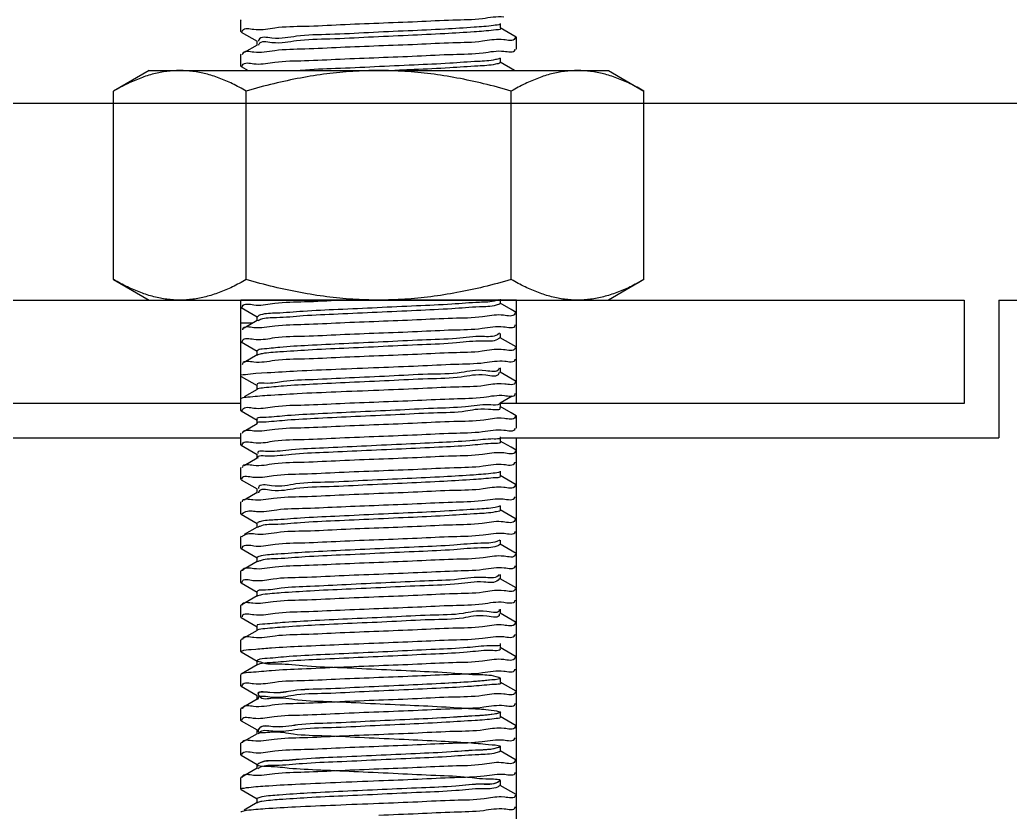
# Model space of a CAD drawing. Extents: x 14033796 to 29392202, y -1365078 to -465345.
# Drawn here: x 14625455.2 to 14625706.1, y -594508.9 to -594308.1 of the extents above; entities that cross this region are included whole.
import ezdxf

# ---------------------------------------------------------------- set-up
doc = ezdxf.new("R2010")
doc.units = 0
doc.header["$LTSCALE"] = 1000
doc.header["$MEASUREMENT"] = 0
doc.layers.add('02___PRT_ALL_AXES', color=7, linetype='Continuous')
doc.layers.add('JZ_0', color=7, linetype='Continuous')

# ---------------------------------------------------------------- blocks, each defined once
blk = doc.blocks.new('抗震大样2')
at = {"color": 133, "linetype": 'Continuous'}
for p, q in [((3967.06, -2981.93), (3966.94, -2982.07)), ((4066.52, -2988.16), (4060.75, -2984.82)), ((4060.88, -2984.97), (4060.88, -2983.31)), ((3967.06, -2986.36), (3966.94, -2986.22)), ((3967.06, -2986.36), (3972.83, -2989.7)), ((3967.39, -2986.29), (3967.52, -2985.86)), ((3971.56, -2985.36), (3972.49, -2985.45)), ((4066.14, -2988.25), (4066.05, -2988.64)), ((4066.52, -2988.16), (4066.64, -2988.3)), ((3972.83, -2991.05), (3968.1, -2993.78)), ((3972.7, -2989.54), (3972.7, -2991.2)), ((3973.32, -2990.97), (3973.26, -2991.16)), ((3973.34, -2990.93), (3973.32, -2990.97)), ((4062.01, -2989.16), (4061.08, -2989.07)), ((3967.06, -2994.39), (3966.94, -2994.53)), ((4060.88, -2997.43), (4060.88, -2995.77)), ((4066.52, -2992.59), (4066.64, -2992.45)), ((3967.06, -2998.82), (3966.94, -2998.68)), ((3967.06, -2998.82), (3969.59, -3000.29)), ((3967.43, -2998.73), (3967.52, -2998.33)), ((3971.55, -2997.82), (3972.49, -2997.91)), ((4065.94, -3000.29), (4060.75, -2997.28)), ((3966.94, -3120.76), (3966.94, -3083.37)), ((3971.57, -3085.06), (3972.49, -3085.15)), ((4059.95, -3083.33), (4059.27, -3083.55)), ((4064.66, -3086.78), (4060.75, -3084.52)), ((4060.88, -3084.67), (4060.88, -3083.01)), ((3967.06, -3086.05), (3972.83, -3089.4)), ((3967.44, -3085.97), (3967.51, -3085.62)), ((4061.98, -3088.86), (4061.08, -3088.77)), ((4066.52, -3087.86), (4064.66, -3086.78)), ((4066.19, -3087.92), (4066.05, -3088.35)), ((3972.83, -3090.75), (3968.1, -3093.48)), ((3972.7, -3089.24), (3972.7, -3090.9)), ((3973.18, -3090.81), (3972.98, -3090.95)), ((3973.25, -3090.77), (3973.18, -3090.81)), ((3967.51, -3093.93), (3967.45, -3094.16)), ((4060.52, -3095.39), (4059.81, -3095.91)), ((4060.88, -3097.13), (4060.88, -3095.47)), ((3967.06, -3098.52), (3972.83, -3101.86)), ((3967.4, -3098.44), (3967.49, -3098.09)), ((3971.57, -3097.52), (3972.49, -3097.61)), ((4066.52, -3100.32), (4060.75, -3096.98)), ((3972.83, -3103.21), (3968.1, -3105.95)), ((3972.7, -3101.7), (3972.7, -3103.37)), ((3973.07, -3103.21), (3972.88, -3103.3)), ((4061.93, -3101.33), (4061.08, -3101.24)), ((4066.12, -3100.5), (4066.11, -3100.78)), ((3969.39, -3110.22), (3972.32, -3109.87)), ((3972.32, -3109.87), (3976.44, -3109.6)), ((4060.31, -3108), (4060.23, -3108.28)), ((4060.33, -3109.53), (4060.23, -3109.94)), ((4066.52, -3112.78), (4060.75, -3109.44)), ((4060.88, -3109.6), (4060.88, -3107.93)), ((3967.06, -3110.98), (3972.83, -3114.32)), ((4062.37, -3113.75), (4061.09, -3113.65)), ((3972.83, -3115.67), (3968.1, -3118.41)), ((3972.7, -3114.17), (3972.7, -3115.83)), ((3972.98, -3115.54), (3972.8, -3115.62)), ((4066.16, -3117.35), (4066.17, -3117.19)), ((4060.75, -3120.55), (4065.07, -3118.05)), ((4060.88, -3122.06), (4060.88, -3120.4)), ((3967.06, -3123.44), (3966.94, -3123.3)), ((3967.06, -3123.44), (3972.83, -3126.78)), ((3967.41, -3123.37), (3967.53, -3122.96)), ((3971.57, -3122.44), (3972.49, -3122.53)), ((4064.66, -3124.17), (4060.75, -3121.9)), ((4066.52, -3125.25), (4064.66, -3124.17)), ((3972.83, -3128.14), (3968.1, -3130.87)), ((3972.7, -3126.63), (3972.7, -3128.29)), ((4062.27, -3126.22), (4061.09, -3126.12)), ((4066.17, -3125.39), (4066.14, -3125.74)), ((4066.52, -3125.25), (4066.64, -3125.38)), ((3967.06, -3131.48), (3966.94, -3131.61)), ((4066.52, -3129.67), (4066.64, -3129.54)), ((3967.41, -3135.78), (3967.47, -3135.41)), ((3971.47, -3134.92), (3972.49, -3135.01)), ((4064.66, -3136.63), (4060.75, -3134.37)), ((4060.88, -3134.52), (4060.88, -3132.86)), ((3967.06, -3135.9), (3966.94, -3135.77)), ((3967.06, -3135.9), (3972.83, -3139.24)), ((3972.7, -3139.09), (3972.7, -3140.75)), ((4062.03, -3138.7), (4061.08, -3138.62)), ((4066.52, -3137.71), (4064.66, -3136.63)), ((4066.14, -3137.89), (4066.14, -3138.17)), ((3972.83, -3140.6), (3968.1, -3143.33)), ((3967.06, -3143.94), (3966.94, -3144.08)), ((4060.88, -3146.98), (4060.88, -3145.32)), ((3967.06, -3148.37), (3966.94, -3148.23)), ((3967.06, -3148.37), (3972.83, -3151.71)), ((3967.4, -3148.17), (3967.39, -3147.91)), ((3971.28, -3147.4), (3972.37, -3147.48)), ((4066.52, -3150.17), (4060.75, -3146.83)), ((3972.83, -3153.06), (3968.1, -3155.8)), ((3972.7, -3151.55), (3972.7, -3153.21)), ((3973.29, -3152.94), (3973.27, -3153.11)), ((4062.06, -3151.16), (4061.08, -3151.07)), ((4066.19, -3150.24), (4066.06, -3150.66)), ((3967.06, -3156.4), (3966.94, -3156.54)), ((3967.18, -3160.79), (3967.7, -3160.35)), ((3972.08, -3159.78), (3972.5, -3159.84)), ((4066.52, -3162.63), (4060.75, -3159.29)), ((4060.88, -3159.45), (4060.88, -3157.78)), ((3967.06, -3160.83), (3966.94, -3160.69)), ((3967.06, -3160.83), (3972.83, -3164.17)), ((3972.7, -3164.02), (3972.7, -3165.68)), ((4061.85, -3163.65), (4061.08, -3163.57)), ((4066.12, -3162.74), (4066.05, -3163.11)), ((3972.83, -3165.52), (3968.1, -3168.26)), ((3973.18, -3165.52), (3972.96, -3165.67)), ((3973.25, -3165.48), (3973.18, -3165.52)), ((3967.06, -3168.86), (3966.94, -3169)), ((4060.61, -3170.21), (4059.51, -3170.74)), ((4060.88, -3171.91), (4060.88, -3170.25)), ((3967.06, -3173.29), (3966.94, -3173.15)), ((3967.06, -3173.29), (3972.83, -3176.63)), ((3967.44, -3173.2), (3967.53, -3172.81)), ((3971.6, -3172.29), (3972.49, -3172.38)), ((4066.52, -3175.1), (4060.75, -3171.75)), ((3972.83, -3177.99), (3967.06, -3181.33)), ((3972.7, -3176.48), (3972.7, -3178.14)), ((3973.13, -3178.03), (3972.93, -3178.14)), ((3973.2, -3177.99), (3973.13, -3178.03)), ((4062.17, -3176.08), (4061.09, -3175.99)), ((4066.16, -3175.29), (4066.17, -3175.55)), ((3967.06, -3181.33), (3966.94, -3181.46)), ((3967.06, -3185.75), (3966.94, -3185.62)), ((3967.06, -3185.75), (3972.83, -3189.09)), ((3967.4, -3185.57), (3967.4, -3185.28)), ((3971.23, -3184.79), (3972.37, -3184.88)), ((4060.42, -3182.64), (4060, -3183.11)), ((4060.5, -3184.17), (4060, -3184.77)), ((4066.52, -3187.56), (4060.75, -3184.22)), ((4060.88, -3184.37), (4060.88, -3182.71)), ((3972.7, -3188.94), (3972.7, -3190.6)), ((4062.18, -3188.54), (4061.09, -3188.44)), ((4066.16, -3187.71), (4066.14, -3188.04)), ((3972.83, -3190.45), (3967.06, -3193.79)), ((3973.03, -3190.41), (3972.85, -3190.49)), ((3967.06, -3193.79), (3966.94, -3193.93)), ((4060.37, -3195.38), (4060.38, -3195.47)), ((4060.88, -3196.83), (4060.88, -3195.17)), ((3967.06, -3198.22), (3966.94, -3198.08)), ((3967.06, -3198.22), (3972.83, -3201.56)), ((3967.46, -3198.04), (3967.47, -3197.75)), ((3971.64, -3197.21), (3972.5, -3197.29)), ((4060.36, -3196.95), (4060.38, -3197.13)), ((4066.52, -3200.02), (4060.75, -3196.68)), ((3972.83, -3202.91), (3967.06, -3206.25)), ((3972.7, -3201.4), (3972.7, -3203.06)), ((4062.02, -3201.02), (4061.08, -3200.93)), ((4066.17, -3200.11), (4066.07, -3200.51)), ((3967.06, -3206.25), (3966.94, -3206.39)), ((3966.94, -3210.54), (3967.13, -3210.37)), ((3967.06, -3210.68), (3966.94, -3210.54)), ((3967.06, -3210.68), (3972.83, -3214.02)), ((3970.59, -3209.78), (3972.36, -3209.66)), ((4066.52, -3212.48), (4060.75, -3209.14)), ((4060.88, -3209.3), (4060.88, -3207.63)), ((3972.87, -3213.69), (3972.7, -3213.87)), ((3972.7, -3213.87), (3972.7, -3215.53)), ((4062.01, -3213.48), (4061.08, -3213.39)), ((4066.14, -3212.57), (4066.05, -3212.96)), ((3972.83, -3215.37), (3967.06, -3218.71)), ((3972.87, -3215.35), (3972.83, -3215.37)), ((3967.13, -3218.68), (3967.06, -3218.71)), ((4060.88, -3221.76), (4060.88, -3220.1)), ((3967.06, -3223.14), (3966.94, -3223)), ((3967.06, -3223.14), (3972.83, -3226.48)), ((3967.41, -3223.03), (3967.48, -3222.65)), ((3971.5, -3222.15), (3972.49, -3222.24)), ((4066.52, -3224.94), (4060.75, -3221.6)), ((4066.13, -3225.12), (4066.13, -3225.41)), ((3972.83, -3227.83), (3967.06, -3231.18)), ((3972.7, -3226.33), (3972.7, -3227.99)), ((4061.99, -3225.95), (4061.08, -3225.86)), ((3967.06, -3231.18), (3966.94, -3231.31)), ((3967.06, -3235.6), (3966.94, -3235.47)), ((3967.06, -3235.6), (3972.83, -3238.94)), ((3967.41, -3235.43), (3967.42, -3235.13)), ((3971.35, -3234.63), (3972.37, -3234.72)), ((4066.52, -3237.41), (4060.75, -3234.07)), ((4060.88, -3234.22), (4060.88, -3232.56)), ((3972.7, -3238.79), (3972.7, -3240.45)), ((4062.19, -3238.39), (4061.09, -3238.29)), ((4066.18, -3237.52), (4066.11, -3237.9)), ((3972.83, -3240.3), (3967.06, -3243.64)), ((3973.33, -3240.28), (3973.22, -3240.49)), ((3973.36, -3240.24), (3973.33, -3240.28)), ((3967.06, -3243.64), (3966.94, -3243.77)), ((4060.68, -3245.05), (4059.17, -3245.57)), ((4066.52, -3249.87), (4060.75, -3246.53)), ((4060.88, -3246.68), (4060.88, -3245.02)), ((3967.06, -3248.07), (3966.94, -3247.93)), ((3967.06, -3248.07), (3972.83, -3251.41)), ((3967.43, -3247.88), (3967.43, -3247.6)), ((3971.49, -3247.08), (3972.49, -3247.17)), ((4066.12, -3249.97), (4066.05, -3250.34)), ((3972.83, -3252.76), (3967.06, -3256.1)), ((3972.7, -3251.25), (3972.7, -3252.91)), ((3973.2, -3252.83), (3973, -3252.97)), ((3973.27, -3252.79), (3973.2, -3252.83)), ((4061.92, -3250.88), (4061.08, -3250.79)), ((3967.06, -3256.1), (3966.94, -3256.24)), ((4060.55, -3257.41), (4059.73, -3257.94)), ((3967.06, -3260.53), (3966.94, -3260.39)), ((3967.06, -3260.53), (3972.83, -3263.87)), ((3967.99, -3259.98), (3968.14, -3259.95)), ((3968.14, -3259.95), (3968.99, -3259.82)), ((4066.52, -3262.33), (4060.75, -3258.99)), ((4060.88, -3259.15), (4060.88, -3257.48)), ((3974.51, -3263.14), (3972.7, -3263.71)), ((3972.7, -3263.71), (3972.7, -3265.38)), ((4062.39, -3263.29), (4061.09, -3263.19)), ((3968.99, -3268.13), (3967.06, -3268.56)), ((3972.83, -3265.22), (3968.1, -3267.96)), ((3973.08, -3265.23), (3972.89, -3265.33)), ((3967.06, -3268.56), (3966.94, -3268.7))]:
    blk.add_line(p, q, dxfattribs=at)
at = {"color": 5, "linetype": 'Continuous'}
for p, q in [((3784.16, -3083.37), (3933.71, -3083.37)), ((4066.64, -3120.76), (4066.64, -3083.37)), ((4099.87, -3083.37), (4228.65, -3083.37)), ((4228.65, -3083.37), (4228.65, -3120.76)), ((4241.11, -3083.37), (4241.11, -3133.22)), ((4241.11, -3083.37), (4398.97, -3083.37)), ((3966.94, -3120.76), (3800.77, -3120.76)), ((4228.65, -3120.76), (4060.88, -3120.76)), ((3825.7, -3133.22), (3966.94, -3133.22)), ((4060.75, -3133.22), (4241.11, -3133.22)), ((4066.64, -3336.77), (4066.64, -3133.22))]:
    blk.add_line(p, q, dxfattribs=at)
at = {"color": 133, "linetype": 'Continuous'}
for points, start_tangent, end_tangent in [([(4016.79, -2983.1), (4030.77, -2982.54), (4043.63, -2981.98), (4054.36, -2981.41), (4062.01, -2980.85)], (0.999209, 0.039757), (0.992163, -0.124951)), ([(3967.52, -2985.86), (3971.56, -2985.36)], (0.414606, 0.910001), (0.992181, -0.124809)), ([(3972.49, -2985.45), (3979.17, -2984.8), (3990.02, -2984.23), (4002.96, -2983.66), (4016.79, -2983.1)], (0.997776, -0.066656), (0.999209, 0.039757)), ([(4058.33, -2983.99), (4051.34, -2984.64), (4040.67, -2985.29), (4027.46, -2985.94), (4013.1, -2986.59), (3999.14, -2987.24), (3987.06, -2987.89), (3978.15, -2988.54), (3973.37, -2989.2), (3973.23, -2989.64)], (-0.990127, -0.140172), (-0.171627, -0.985162)), ([(4060.76, -2983.48), (4058.33, -2983.99)], (-0.87757, -0.479448), (-0.990127, -0.140172)), ([(4060.87, -2984.98), (4060.88, -2985), (4058.33, -2985.65)], (0.469243, -0.883069), (-0.990127, -0.140172)), ([(4058.33, -2985.65), (4051.34, -2986.3), (4040.67, -2986.95), (4027.46, -2987.6), (4013.1, -2988.25), (3999.14, -2988.9), (3987.06, -2989.56), (3978.15, -2990.21), (3973.37, -2990.86), (3973.34, -2990.93)], (-0.990127, -0.140172), (-0.363968, -0.931412)), ([(4066.05, -2988.64), (4062.01, -2989.16)], (-0.355616, -0.934632), (-0.992163, 0.124951)), ([(4016.79, -2991.41), (4002.96, -2991.97), (3990.02, -2992.54), (3979.17, -2993.11), (3971.56, -2993.67)], (-0.999209, -0.039757), (-0.992181, 0.124809)), ([(4061.08, -2989.07), (4054.36, -2989.72), (4043.63, -2990.28), (4030.77, -2990.85), (4016.79, -2991.41)], (-0.997626, 0.068865), (-0.999209, -0.039757)), ([(3971.56, -2993.67), (3967.49, -2994.23), (3967.42, -2994.47)], (-0.992181, 0.124809), (-0.221259, -0.975215)), ([(3972.49, -2997.91), (3979.2, -2997.26), (3989.94, -2996.69), (4002.8, -2996.13), (4016.79, -2995.57)], (0.997707, -0.067688), (0.999209, 0.039757)), ([(4016.79, -2995.57), (4030.66, -2995.01), (4043.69, -2994.43), (4054.53, -2993.86), (4062.1, -2993.3)], (0.999209, 0.039757), (0.992263, -0.124156)), ([(4062.1, -2993.3), (4066.11, -2992.74), (4066.16, -2992.53)], (0.992263, -0.124156), (0.166698, 0.986008)), ([(3967.52, -2998.33), (3971.55, -2997.82)], (0.368996, 0.929431), (0.992167, -0.124916)), ([(4059.01, -2996.35), (4052.66, -2997), (4042.49, -2997.65), (4029.58, -2998.31), (4015.3, -2998.96), (4001.18, -2999.61), (3988.72, -3000.26), (3988.3, -3000.3)], (-0.973739, -0.227665), (-0.99491, -0.100767)), ([(4059.01, -2998.01), (4052.66, -2998.67), (4042.49, -2999.32), (4029.58, -2999.97), (4022.56, -3000.27)], (-0.973739, -0.227665), (-0.998968, -0.045421)), ([(4060.7, -2995.83), (4059.01, -2996.35)], (-0.875278, -0.483621), (-0.973739, -0.227665)), ([(4060.83, -2997.39), (4059.01, -2998.01)], (-0.655868, -0.754875), (-0.973739, -0.227665)), ([(3967.51, -3085.62), (3971.57, -3085.06)], (0.321166, 0.947023), (0.992157, -0.124996)), ([(3972.49, -3085.15), (3979.22, -3084.5), (3989.96, -3083.93), (4002.74, -3083.37)], (0.997594, -0.069326), (0.998869, 0.047551)), ([(4059.27, -3083.55), (4053.19, -3084.2), (4043.24, -3084.85), (4030.46, -3085.5), (4016.22, -3086.15), (4002.05, -3086.8), (3989.44, -3087.45), (3979.76, -3088.1), (3974.02, -3088.75), (3972.86, -3089.39)], (-0.959728, -0.280931), (-0.666241, -0.745737)), ([(4059.27, -3085.21), (4053.19, -3085.86), (4043.24, -3086.51), (4030.46, -3087.16), (4016.22, -3087.81), (4002.05, -3088.46), (3989.44, -3089.11), (3979.76, -3089.76), (3974.02, -3090.42), (3973.25, -3090.77)], (-0.959728, -0.280931), (-0.874273, -0.485434)), ([(4060.79, -3084.58), (4059.27, -3085.21)], (-0.688995, -0.724766), (-0.959728, -0.280931)), ([(4061.08, -3088.77), (4054.35, -3089.42), (4043.51, -3089.99), (4030.6, -3090.55), (4016.79, -3091.11)], (-0.997662, 0.068345), (-0.999209, -0.039757)), ([(4066.05, -3088.35), (4061.98, -3088.86)], (-0.438023, -0.898964), (-0.992202, 0.124642)), ([(4016.79, -3091.11), (4002.81, -3091.67), (3989.96, -3092.24), (3979.22, -3092.8), (3971.57, -3093.36)], (-0.999209, -0.039757), (-0.992157, 0.124996)), ([(4061.93, -3093.02), (4066.12, -3092.44), (4066.12, -3092.29)], (0.993096, -0.117308), (-0.012049, 0.999927)), ([(3971.57, -3093.36), (3967.51, -3093.93)], (-0.992157, 0.124996), (-0.321166, -0.947023)), ([(3972.49, -3097.61), (3979.22, -3096.96), (3989.96, -3096.39), (4002.81, -3095.83), (4016.79, -3095.26)], (0.997628, -0.068842), (0.999209, 0.039757)), ([(4059.81, -3095.91), (4054.39, -3096.56), (4044.96, -3097.21), (4032.53, -3097.86), (4018.42, -3098.51), (4004.14, -3099.17), (3991.2, -3099.82), (3980.99, -3100.47), (3974.61, -3101.12), (3972.74, -3101.74)], (-0.863415, -0.504494), (-0.643434, -0.765502)), ([(4016.79, -3095.26), (4030.8, -3094.7), (4043.66, -3094.14), (4054.24, -3093.58), (4061.93, -3093.02)], (0.999209, 0.039757), (0.993096, -0.117308)), ([(3967.49, -3098.09), (3971.57, -3097.52)], (0.340373, 0.94029), (0.992163, -0.124953)), ([(4059.81, -3097.57), (4054.39, -3098.22), (4044.96, -3098.87), (4032.53, -3099.53), (4018.42, -3100.18), (4004.14, -3100.83), (3991.2, -3101.48), (3980.99, -3102.13), (3974.61, -3102.78), (3973.07, -3103.21)], (-0.863415, -0.504494), (-0.927689, -0.373353)), ([(4060.62, -3096.94), (4059.81, -3097.57)], (-0.593928, -0.804518), (-0.863415, -0.504494)), ([(4061.08, -3101.24), (4054.24, -3101.89), (4043.66, -3102.44), (4030.8, -3103.01), (4016.79, -3103.57)], (-0.997341, 0.072871), (-0.999209, -0.039757)), ([(4066.11, -3100.78), (4061.93, -3101.33)], (-0.133073, -0.991106), (-0.993096, 0.117308)), ([(3971.57, -3105.83), (3967.49, -3106.39), (3967.42, -3106.62)], (-0.992163, 0.124953), (-0.193891, -0.981023)), ([(4016.79, -3103.57), (4002.81, -3104.14), (3989.96, -3104.7), (3979.22, -3105.27), (3971.57, -3105.83)], (-0.999209, -0.039757), (-0.992163, 0.124953)), ([(4016.79, -3107.73), (4031.11, -3107.15), (4044.39, -3106.56), (4055.05, -3105.99), (4062.37, -3105.44)], (0.999209, 0.039757), (0.994104, -0.108429)), ([(4062.37, -3105.44), (4066.19, -3104.88), (4066.19, -3104.77)], (0.994104, -0.108429), (-0.054409, 0.998519)), ([(3966.94, -3110.84), (3969.39, -3110.22)], (-0.384466, 0.923139), (0.990547, 0.137174)), ([(4060.23, -3108.28), (4055.49, -3108.93), (4046.62, -3109.58), (4034.57, -3110.23), (4020.62, -3110.88), (4006.26, -3111.53), (3993.02, -3112.18), (3982.32, -3112.83), (3975.3, -3113.48), (3972.7, -3114.13), (3972.71, -3114.15)], (-0.344159, -0.938911), (0.610816, -0.791773)), ([(4060.23, -3109.94), (4055.49, -3110.59), (4046.62, -3111.24), (4034.57, -3111.89), (4020.62, -3112.54), (4006.26, -3113.19), (3993.02, -3113.84), (3982.32, -3114.49), (3975.3, -3115.14), (3972.98, -3115.54)], (-0.344159, -0.938911), (-0.944401, -0.328795)), ([(3976.44, -3109.6), (3987.32, -3108.98), (4001.26, -3108.36), (4016.79, -3107.73)], (0.998742, 0.050153), (0.999209, 0.039757)), ([(4061.09, -3113.65), (4055.05, -3114.3), (4044.39, -3114.87), (4031.11, -3115.46), (4016.79, -3116.04)], (-0.999178, 0.040527), (-0.999209, -0.039757)), ([(4066.18, -3112.98), (4066.19, -3113.18), (4062.37, -3113.75)], (0.123109, -0.992393), (-0.994104, 0.108429)), ([(4016.79, -3116.04), (4001.26, -3116.66), (3987.32, -3117.29), (3976.44, -3117.91)], (-0.999209, -0.039757), (-0.998742, -0.050153)), ([(4016.79, -3120.19), (4030.78, -3119.63), (4043.96, -3119.05), (4054.8, -3118.47), (4062.27, -3117.91)], (0.999209, 0.039757), (0.992989, -0.118209)), ([(4062.27, -3117.91), (4066.16, -3117.35)], (0.992989, -0.118209), (0.164472, 0.986382)), ([(3976.44, -3117.91), (3969.39, -3118.53), (3967.05, -3119)], (-0.998742, -0.050153), (-0.881865, -0.471502)), ([(3972.49, -3122.53), (3979.23, -3121.88), (3989.95, -3121.32), (4002.83, -3120.75), (4016.79, -3120.19)], (0.997697, -0.067828), (0.999209, 0.039757)), ([(4059.91, -3121.28), (4056.5, -3121.29), (4048.2, -3121.94), (4036.55, -3122.59), (4022.8, -3123.24), (4008.4, -3123.89), (3994.9, -3124.54), (3983.74, -3125.19), (3976.1, -3125.84)], (-0.987427, -0.158073), (-0.997728, -0.067375)), ([(4060.55, -3120.64), (4059.91, -3121.28)], (0.47236, -0.881406), (-0.987427, -0.158073)), ([(4060.55, -3120.64), (4060.56, -3120.65)], (0.472362, -0.881405), (0.455971, -0.889994)), ([(3967.53, -3122.96), (3971.57, -3122.44)], (0.402834, 0.915273), (0.992172, -0.124879)), ([(4060.56, -3122.3), (4056.5, -3122.95), (4048.2, -3123.6), (4036.55, -3124.25), (4022.8, -3124.9), (4008.4, -3125.55), (3994.9, -3126.2), (3983.74, -3126.86), (3976.1, -3127.51)], (0.468685, -0.883365), (-0.997728, -0.067375)), ([(4060.54, -3122.26), (4060.56, -3122.3)], (0.511479, -0.859296), (0.468686, -0.883365)), ([(3976.1, -3125.84), (3972.79, -3126.5), (3972.81, -3126.52)], (-0.997728, -0.067375), (0.686145, -0.727465)), ([(3976.1, -3127.51), (3972.8, -3128.16)], (-0.997728, -0.067375), (0.63119, -0.775628)), ([(4061.09, -3126.12), (4054.8, -3126.78), (4043.96, -3127.35), (4030.78, -3127.93), (4016.79, -3128.5)], (-0.998675, 0.051452), (-0.999209, -0.039757)), ([(4066.14, -3125.74), (4062.27, -3126.22)], (-0.238036, -0.971256), (-0.992989, 0.118209)), ([(3971.57, -3130.75), (3967.51, -3131.31), (3967.43, -3131.56)], (-0.992172, 0.124879), (-0.213318, -0.976983)), ([(4016.79, -3128.5), (4002.83, -3129.06), (3989.95, -3129.63), (3979.23, -3130.19), (3971.57, -3130.75)], (-0.999209, -0.039757), (-0.992172, 0.124879)), ([(4016.79, -3132.65), (4030.74, -3132.09), (4043.58, -3131.53), (4054.34, -3130.96), (4062.03, -3130.4)], (0.999209, 0.039757), (0.993327, -0.115331)), ([(4062.03, -3130.4), (4066.14, -3129.82), (4066.14, -3129.68)], (0.993327, -0.115331), (-0.030489, 0.999535)), ([(3967.47, -3135.41), (3971.47, -3134.92)], (0.291103, 0.956692), (0.992433, -0.122784)), ([(3972.49, -3135.01), (3979.1, -3134.35), (3989.85, -3133.78), (4002.75, -3133.22), (4016.79, -3132.65)], (0.997962, -0.063812), (0.999209, 0.039757)), ([(4057.4, -3133.65), (4049.7, -3134.3), (4038.49, -3134.95), (4024.97, -3135.6), (4010.57, -3136.26), (3996.84, -3136.91), (3985.23, -3137.56), (3976.99, -3138.21)], (-0.998158, -0.06066), (-0.999827, 0.01862)), ([(4057.4, -3135.31), (4049.7, -3135.97), (4038.49, -3136.62), (4024.97, -3137.27), (4010.57, -3137.92), (3996.84, -3138.57), (3985.23, -3139.22), (3976.99, -3139.87)], (-0.998158, -0.06066), (-0.999827, 0.01862)), ([(4060.77, -3133), (4057.4, -3133.65)], (0.631383, -0.775471), (-0.998158, -0.06066)), ([(4060.75, -3134.64), (4060.77, -3134.66), (4057.4, -3135.31)], (0.681903, -0.731442), (-0.998158, -0.06066)), ([(3976.99, -3138.21), (3973, -3138.86), (3973.01, -3138.89)], (-0.999827, 0.01862), (0.541075, -0.840974)), ([(4061.08, -3138.62), (4054.34, -3139.27), (4043.58, -3139.83), (4030.74, -3140.4), (4016.79, -3140.96)], (-0.997772, 0.066714), (-0.999209, -0.039757)), ([(4066.14, -3138.17), (4062.03, -3138.7)], (-0.114945, -0.993372), (-0.993327, 0.115331)), ([(3971.47, -3143.22), (3967.45, -3143.79), (3967.42, -3143.98)], (-0.992433, 0.122784), (-0.102913, -0.99469)), ([(4016.79, -3140.96), (4002.75, -3141.53), (3989.85, -3142.09), (3979.1, -3142.66), (3971.47, -3143.22)], (-0.999209, -0.039757), (-0.992433, 0.122784)), ([(3976.99, -3139.87), (3973, -3140.52)], (-0.999827, 0.01862), (0.505288, -0.862951)), ([(3972.99, -3140.51), (3973, -3140.52)], (0.487182, -0.8733), (0.505288, -0.862951)), ([(4016.79, -3145.11), (4030.96, -3144.54), (4044.02, -3143.97), (4054.56, -3143.41), (4062.06, -3142.85)], (0.999209, 0.039757), (0.992349, -0.123462)), ([(4062.06, -3142.85), (4066.09, -3142.29), (4066.17, -3142.05)], (0.992349, -0.123462), (0.231181, 0.972911)), ([(3972.37, -3147.48), (3978.76, -3146.84), (3989.34, -3146.27), (4002.49, -3145.69), (4016.79, -3145.11)], (0.99858, -0.053272), (0.999209, 0.039757)), ([(4058.21, -3146.02), (4051.13, -3146.67), (4040.38, -3147.32), (4027.12, -3147.97), (4012.76, -3148.62), (3998.82, -3149.27), (3986.81, -3149.92), (3977.99, -3150.57), (3973.31, -3151.22), (3973.26, -3151.58)], (-0.991648, -0.128971), (-0.047396, -0.998876)), ([(4060.77, -3145.51), (4058.21, -3146.02)], (-0.866418, -0.499319), (-0.991648, -0.128971)), ([(3967.39, -3147.91), (3971.28, -3147.4)], (0.080568, 0.996749), (0.99412, -0.108285)), ([(4058.21, -3147.68), (4051.13, -3148.33), (4040.38, -3148.98), (4027.12, -3149.63), (4012.76, -3150.28), (3998.82, -3150.93), (3986.81, -3151.58), (3977.99, -3152.23), (3973.31, -3152.88), (3973.3, -3152.91)], (-0.991648, -0.128971), (-0.236269, -0.971688)), ([(4060.86, -3147), (4060.87, -3147.03), (4058.21, -3147.68)], (0.574186, -0.818725), (-0.991648, -0.128971)), ([(4016.79, -3153.42), (4002.49, -3154), (3989.34, -3154.58), (3978.76, -3155.14), (3971.28, -3155.7)], (-0.999209, -0.039757), (-0.99412, 0.108285)), ([(3973.3, -3152.91), (3973.29, -3152.94)], (-0.236269, -0.971688), (-0.212784, -0.977099)), ([(4061.08, -3151.07), (4054.56, -3151.72), (4044.02, -3152.28), (4030.96, -3152.85), (4016.79, -3153.42)], (-0.998101, 0.061602), (-0.999209, -0.039757)), ([(4066.06, -3150.66), (4062.06, -3151.16)], (-0.428173, -0.903697), (-0.992349, 0.123462)), ([(3971.28, -3155.7), (3967.39, -3156.27), (3967.39, -3156.38)], (-0.99412, 0.108285), (0.068667, -0.99764)), ([(4016.79, -3157.58), (4030.67, -3157.02), (4043.46, -3156.46), (4054.16, -3155.9), (4061.85, -3155.34)], (0.999209, 0.039757), (0.992115, -0.125333)), ([(4061.85, -3155.34), (4066.06, -3154.76), (4066.11, -3154.54)], (0.992115, -0.125333), (0.133535, 0.991044)), ([(3967.7, -3160.35), (3972.08, -3159.78)], (0.833074, 0.553162), (0.985238, -0.171187)), ([(3972.5, -3159.84), (3979.88, -3159.23), (3990.53, -3158.68), (4003.15, -3158.13), (4016.79, -3157.58)], (0.993002, -0.118099), (0.999209, 0.039757)), ([(4058.91, -3158.38), (4052.46, -3159.03), (4042.21, -3159.68), (4029.24, -3160.33), (4014.95, -3160.98), (4000.85, -3161.63), (3988.46, -3162.28), (3979.08, -3162.93), (3973.73, -3163.59), (3972.89, -3164.1)], (-0.977487, -0.210995), (-0.4158, -0.909456)), ([(4058.91, -3160.04), (4052.46, -3160.69), (4042.21, -3161.34), (4029.24, -3161.99), (4014.95, -3162.64), (4000.85, -3163.3), (3988.46, -3163.95), (3979.08, -3164.6), (3973.73, -3165.25), (3973.25, -3165.48)], (-0.977487, -0.210995), (-0.874102, -0.485743)), ([(4060.71, -3157.86), (4058.91, -3158.38)], (-0.88079, -0.473507), (-0.977487, -0.210995)), ([(4060.85, -3159.42), (4058.91, -3160.04)], (-0.618929, -0.785447), (-0.977487, -0.210995)), ([(4061.08, -3163.57), (4054.16, -3164.2), (4043.46, -3164.77), (4030.67, -3165.33), (4016.79, -3165.88)], (-0.996776, 0.080231), (-0.999209, -0.039757)), ([(4066.05, -3163.11), (4061.85, -3163.65)], (-0.302976, -0.952998), (-0.992115, 0.125333)), ([(4016.79, -3165.88), (4003.15, -3166.43), (3990.53, -3166.99), (3979.88, -3167.54), (3972.08, -3168.09)], (-0.999209, -0.039757), (-0.985238, 0.171187)), ([(4016.79, -3170.04), (4030.73, -3169.48), (4043.68, -3168.91), (4054.54, -3168.33), (4062.17, -3167.77)], (0.999209, 0.039757), (0.993818, -0.111017)), ([(4062.17, -3167.77), (4066.17, -3167.19), (4066.17, -3167.08)], (0.993818, -0.111017), (-0.061432, 0.998111)), ([(3972.08, -3168.09), (3967.7, -3168.65), (3967.24, -3169.02)], (-0.985238, 0.171187), (-0.649998, -0.759936)), ([(3972.49, -3172.38), (3979.26, -3171.73), (3989.99, -3171.16), (4002.83, -3170.6), (4016.79, -3170.04)], (0.997416, -0.071836), (0.999209, 0.039757)), ([(4059.51, -3170.74), (4053.71, -3171.39), (4043.97, -3172.04), (4031.34, -3172.7), (4017.15, -3173.35), (4002.92, -3174), (3990.17, -3174.65), (3980.27, -3175.3), (3974.25, -3175.95), (3972.8, -3176.58)], (-0.935622, -0.353004), (-0.688919, -0.724838)), ([(3967.53, -3172.81), (3971.6, -3172.29)], (0.34102, 0.940056), (0.992143, -0.125107)), ([(4059.51, -3172.4), (4053.71, -3173.06), (4043.97, -3173.71), (4031.34, -3174.36), (4017.15, -3175.01), (4002.92, -3175.66), (3990.17, -3176.31), (3980.27, -3176.96), (3974.25, -3177.61), (3973.2, -3177.99)], (-0.935622, -0.353004), (-0.9101, -0.41439)), ([(4060.73, -3171.77), (4059.51, -3172.4)], (-0.674299, -0.738459), (-0.935622, -0.353004)), ([(4016.79, -3178.35), (4002.83, -3178.91), (3989.99, -3179.47), (3979.26, -3180.04), (3971.6, -3180.6)], (-0.999209, -0.039757), (-0.992143, 0.125107)), ([(4061.09, -3175.99), (4054.54, -3176.64), (4043.68, -3177.22), (4030.73, -3177.78), (4016.79, -3178.35)], (-0.99841, 0.056376), (-0.999209, -0.039757)), ([(4066.17, -3175.55), (4062.17, -3176.08)], (-0.081393, -0.996682), (-0.993818, 0.111017)), ([(3971.6, -3180.6), (3967.51, -3181.16), (3967.46, -3181.39)], (-0.992143, 0.125107), (-0.160912, -0.986969)), ([(4016.79, -3182.5), (4030.99, -3181.93), (4044.01, -3181.36), (4054.59, -3180.79), (4062.18, -3180.23)], (0.999209, 0.039757), (0.992994, -0.118161)), ([(4062.18, -3180.23), (4066.15, -3179.66), (4066.16, -3179.51)], (0.992994, -0.118161), (0.029046, 0.999578)), ([(3967.4, -3185.28), (3971.23, -3184.79)], (0.144267, 0.989539), (0.993808, -0.111109)), ([(3972.37, -3184.88), (3978.57, -3184.23), (3989.23, -3183.66), (4002.5, -3183.08), (4016.79, -3182.5)], (0.998734, -0.050303), (0.999209, 0.039757)), ([(4060, -3183.11), (4054.86, -3183.76), (4045.67, -3184.41), (4033.39, -3185.06), (4019.35, -3185.71), (4005.03, -3186.36), (3991.96, -3187.01), (3981.54, -3187.66), (3974.89, -3188.31), (3972.7, -3188.94)], (-0.74013, -0.672464), (-0.415587, -0.909553)), ([(4060, -3184.77), (4054.86, -3185.42), (4045.67, -3186.07), (4033.39, -3186.72), (4019.35, -3187.37), (4005.03, -3188.02), (3991.96, -3188.67), (3981.54, -3189.32), (3974.89, -3189.97), (3973.03, -3190.41)], (-0.74013, -0.672464), (-0.938223, -0.34603)), ([(4061.09, -3188.44), (4054.59, -3189.1), (4044.01, -3189.66), (4030.99, -3190.24), (4016.79, -3190.81)], (-0.998307, 0.058168), (-0.999209, -0.039757)), ([(4066.14, -3188.04), (4062.18, -3188.54)], (-0.207175, -0.978304), (-0.992994, 0.118161)), ([(3971.23, -3193.1), (3967.39, -3193.66), (3967.39, -3193.78)], (-0.993808, 0.111109), (0.029234, -0.999573)), ([(4016.79, -3190.81), (4002.5, -3191.39), (3989.23, -3191.97), (3978.57, -3192.54), (3971.23, -3193.1)], (-0.999209, -0.039757), (-0.993808, 0.111109)), ([(4016.79, -3194.96), (4030.77, -3194.4), (4043.63, -3193.84), (4054.37, -3193.27), (4062.02, -3192.71)], (0.999209, 0.039757), (0.99217, -0.124894)), ([(4062.02, -3192.71), (4066.1, -3192.14), (4066.15, -3191.92)], (0.99217, -0.124894), (0.180495, 0.983576)), ([(3967.47, -3197.75), (3971.64, -3197.21)], (0.140989, 0.990011), (0.993043, -0.117749)), ([(3972.5, -3197.29), (3979.33, -3196.65), (3989.92, -3196.09), (4002.79, -3195.53), (4016.79, -3194.96)], (0.997343, -0.072844), (0.999209, 0.039757)), ([(4060.38, -3195.47), (4055.93, -3196.12), (4047.29, -3196.77), (4035.41, -3197.42), (4021.54, -3198.07), (4007.16, -3198.72), (3993.81, -3199.37), (3982.91, -3200.03), (3975.62, -3200.68)], (0.075504, -0.997145), (-0.994293, -0.106681)), ([(4060.38, -3197.13), (4055.93, -3197.78), (4047.29, -3198.43), (4035.41, -3199.08), (4021.54, -3199.73), (4007.16, -3200.39), (3993.81, -3201.04), (3982.91, -3201.69), (3975.62, -3202.34)], (0.075504, -0.997145), (-0.994293, -0.106681)), ([(4016.79, -3203.27), (4002.79, -3203.84), (3989.92, -3204.4), (3979.33, -3204.96), (3971.64, -3205.52)], (-0.999209, -0.039757), (-0.993043, 0.117749)), ([(3975.62, -3200.68), (3972.73, -3201.33), (3972.75, -3201.36)], (-0.994293, -0.106681), (0.664145, -0.747604)), ([(3975.62, -3202.34), (3972.78, -3202.84)], (-0.994293, -0.106681), (-0.803934, -0.594718)), ([(4061.08, -3200.93), (4054.37, -3201.58), (4043.63, -3202.14), (4030.77, -3202.71), (4016.79, -3203.27)], (-0.997661, 0.068352), (-0.999209, -0.039757)), ([(4066.07, -3200.51), (4062.02, -3201.02)], (-0.371231, -0.928541), (-0.99217, 0.124894)), ([(3971.64, -3205.52), (3967.46, -3206.1), (3967.45, -3206.25)], (-0.993043, 0.117749), (0.006201, -0.999981)), ([(4016.79, -3207.43), (4030.77, -3206.86), (4043.63, -3206.3), (4054.36, -3205.73), (4062.01, -3205.17)], (0.999209, 0.039757), (0.992162, -0.124958)), ([(4062.01, -3205.17), (4066.07, -3204.61), (4066.13, -3204.38)], (0.992162, -0.124958), (0.169677, 0.9855)), ([(3967.13, -3210.37), (3970.59, -3209.78)], (0.911339, 0.411656), (0.998446, 0.055734)), ([(3972.36, -3209.66), (3978.02, -3209.19), (3988.99, -3208.6), (4002.39, -3208.01), (4016.79, -3207.43)], (0.997287, 0.073605), (0.999209, 0.039757)), ([(4056.89, -3208.48), (4048.84, -3209.14), (4037.38, -3209.79), (4023.72, -3210.44), (4009.32, -3211.09), (3995.71, -3211.74), (3984.36, -3212.39), (3976.46, -3213.04)], (-0.999901, -0.014087), (-0.998651, -0.051929)), ([(4056.89, -3210.15), (4048.84, -3210.8), (4037.38, -3211.45), (4023.72, -3212.1), (4009.32, -3212.75), (3995.71, -3213.4), (3984.36, -3214.05), (3976.46, -3214.7)], (-0.999901, -0.014087), (-0.998651, -0.051929)), ([(4060.67, -3207.85), (4056.89, -3208.48)], (0.567912, -0.823089), (-0.999901, -0.014087)), ([(4060.65, -3209.48), (4060.66, -3209.5), (4056.89, -3210.15)], (0.616709, -0.787191), (-0.999901, -0.014087)), ([(3972.87, -3213.69), (3973.96, -3214.34), (3979.62, -3214.99), (3989.24, -3215.64), (4001.81, -3216.29), (4015.97, -3216.94), (4030.22, -3217.59), (4043.03, -3218.25), (4053.05, -3218.9), (4059.2, -3219.55), (4060.83, -3220.2), (4057.75, -3220.85), (4050.31, -3221.5), (4039.3, -3222.15), (4025.88, -3222.8), (4011.49, -3223.45), (3997.67, -3224.1), (3985.89, -3224.75), (3977.4, -3225.4), (3973.11, -3226.05), (3973.49, -3226.7), (3978.48, -3227.36), (3987.56, -3228.01), (3999.76, -3228.66), (4013.77, -3229.31), (4028.11, -3229.96), (4041.23, -3230.61), (4051.75, -3231.26), (4058.55, -3231.91), (4060.88, -3232.56), (4058.52, -3233.21), (4051.7, -3233.86), (4041.16, -3234.51), (4028.02, -3235.16), (4013.68, -3235.81), (3999.67, -3236.47), (3987.49, -3237.12), (3978.44, -3237.77), (3973.47, -3238.42), (3973.13, -3239.07), (3977.44, -3239.72), (3985.95, -3240.37), (3997.75, -3241.02), (4011.58, -3241.67), (4025.97, -3242.32), (4039.37, -3242.97), (4050.37, -3243.62), (4057.79, -3244.27), (4060.83, -3244.92), (4059.17, -3245.57), (4053, -3246.23), (4042.96, -3246.88), (4030.13, -3247.53), (4015.88, -3248.18), (4001.72, -3248.83), (3989.17, -3249.48), (3979.57, -3250.13), (3973.94, -3250.78), (3972.87, -3251.43), (3976.5, -3252.08), (3984.42, -3252.73), (3995.79, -3253.38), (4009.41, -3254.03), (4023.81, -3254.68), (4037.46, -3255.34), (4048.91, -3255.99), (4056.93, -3256.64), (4060.67, -3257.29), (4059.73, -3257.94), (4054.21, -3258.59), (4044.7, -3259.24), (4032.21, -3259.89), (4018.07, -3260.54), (4003.8, -3261.19), (3990.92, -3261.84), (3980.79, -3262.49), (3974.51, -3263.14)], (-0.890593, -0.454801), (-0.987663, -0.156594)), ([(3976.46, -3213.04), (3972.87, -3213.69)], (-0.998651, -0.051929), (-0.890593, -0.454801)), ([(4061.08, -3213.39), (4054.36, -3214.04), (4043.63, -3214.61), (4030.77, -3215.17), (4016.79, -3215.73)], (-0.997612, 0.069066), (-0.999209, -0.039757)), ([(4066.05, -3212.96), (4062.01, -3213.48)], (-0.353948, -0.935265), (-0.992162, 0.124958)), ([(4016.79, -3215.73), (4002.39, -3216.32), (3988.99, -3216.91), (3978.02, -3217.5), (3970.59, -3218.09)], (-0.999209, -0.039757), (-0.998446, -0.055734)), ([(3976.46, -3214.7), (3972.87, -3215.35)], (-0.998651, -0.051929), (-0.890593, -0.454801)), ([(4016.79, -3219.89), (4030.76, -3219.33), (4043.6, -3218.76), (4054.29, -3218.2), (4061.99, -3217.64)], (0.999209, 0.039757), (0.993213, -0.116311)), ([(4061.99, -3217.64), (4066.13, -3217.06), (4066.14, -3216.92)], (0.993213, -0.116311), (-0.022366, 0.99975)), ([(3970.59, -3218.09), (3967.13, -3218.68)], (-0.998446, -0.055734), (-0.911339, -0.411656)), ([(3967.48, -3222.65), (3971.5, -3222.15)], (0.309981, 0.950743), (0.992335, -0.123574)), ([(3972.49, -3222.24), (3979.15, -3221.59), (3989.89, -3221.02), (4002.77, -3220.45), (4016.79, -3219.89)], (0.997852, -0.065513), (0.999209, 0.039757)), ([(4057.75, -3220.85), (4050.31, -3221.5), (4039.3, -3222.15), (4025.88, -3222.8), (4011.49, -3223.45), (3997.67, -3224.1), (3985.89, -3224.75), (3977.4, -3225.4), (3973.11, -3226.05), (3973.15, -3226.15)], (-0.995961, -0.089791), (0.369977, -0.929041)), ([(4057.75, -3222.51), (4050.31, -3223.16), (4039.3, -3223.81), (4025.88, -3224.46), (4011.49, -3225.11), (3997.67, -3225.76), (3985.89, -3226.41), (3977.4, -3227.06), (3973.11, -3227.72)], (-0.995961, -0.089791), (0.28494, -0.958545)), ([(4060.8, -3221.83), (4060.83, -3221.86), (4057.75, -3222.51)], (0.686028, -0.727575), (-0.995961, -0.089791)), ([(4016.79, -3228.2), (4002.77, -3228.76), (3989.89, -3229.33), (3979.15, -3229.89), (3971.5, -3230.46)], (-0.999209, -0.039757), (-0.992335, 0.123574)), ([(3973.11, -3227.72), (3973.12, -3227.74)], (0.28494, -0.958545), (0.309617, -0.950861)), ([(4061.08, -3225.86), (4054.29, -3226.51), (4043.6, -3227.07), (4030.76, -3227.63), (4016.79, -3228.2)], (-0.997571, 0.069651), (-0.999209, -0.039757)), ([(4066.13, -3225.41), (4061.99, -3225.95)], (-0.12288, -0.992421), (-0.993213, 0.116311)), ([(3971.5, -3230.46), (3967.46, -3231.03), (3967.42, -3231.22)], (-0.992335, 0.123574), (-0.120855, -0.99267)), ([(4016.79, -3232.35), (4031.03, -3231.78), (4044.18, -3231.2), (4054.76, -3230.63), (4062.19, -3230.08)], (0.999209, 0.039757), (0.992597, -0.121457)), ([(4062.19, -3230.08), (4066.13, -3229.52), (4066.17, -3229.33)], (0.992597, -0.121457), (0.113761, 0.993508)), ([(3967.42, -3235.13), (3971.35, -3234.63)], (0.158004, 0.987438), (0.993423, -0.114506)), ([(3972.37, -3234.72), (3978.89, -3234.06), (3989.45, -3233.5), (4002.54, -3232.93), (4016.79, -3232.35)], (0.998166, -0.060535), (0.999209, 0.039757)), ([(4058.52, -3233.21), (4051.7, -3233.86), (4041.16, -3234.51), (4028.02, -3235.16), (4013.68, -3235.81), (3999.67, -3236.47), (3987.49, -3237.12), (3978.44, -3237.77), (3973.47, -3238.42), (3973.16, -3238.96)], (-0.987133, -0.159903), (-0.34689, -0.937906)), ([(4058.52, -3234.87), (4051.7, -3235.52), (4041.16, -3236.17), (4028.02, -3236.83), (4013.68, -3237.48), (3999.67, -3238.13), (3987.49, -3238.78), (3978.44, -3239.43), (3973.47, -3240.08), (3973.36, -3240.24)], (-0.987133, -0.159903), (-0.543786, -0.839224)), ([(4060.74, -3232.7), (4058.52, -3233.21)], (-0.885957, -0.463768), (-0.987133, -0.159903)), ([(4060.88, -3234.22), (4058.52, -3234.87)], (0.04762, -0.998866), (-0.987133, -0.159903)), ([(4061.09, -3238.29), (4054.76, -3238.94), (4044.18, -3239.51), (4031.03, -3240.08), (4016.79, -3240.66)], (-0.998449, 0.055681), (-0.999209, -0.039757)), ([(4066.11, -3237.9), (4062.19, -3238.39)], (-0.312015, -0.950077), (-0.992597, 0.121457)), ([(3971.35, -3242.93), (3967.41, -3243.5), (3967.4, -3243.63)], (-0.993423, 0.114506), (0.011141, -0.999938)), ([(4016.79, -3240.66), (4002.54, -3241.23), (3989.45, -3241.81), (3978.89, -3242.37), (3971.35, -3242.93)], (-0.999209, -0.039757), (-0.993423, 0.114506)), ([(4016.79, -3244.81), (4030.71, -3244.25), (4043.53, -3243.69), (4054.24, -3243.13), (4061.92, -3242.57)], (0.999209, 0.039757), (0.992132, -0.125198)), ([(4061.92, -3242.57), (4066.06, -3242), (4066.11, -3241.77)], (0.992132, -0.125198), (0.143484, 0.989653)), ([(3967.43, -3247.6), (3971.49, -3247.08)], (0.107946, 0.994157), (0.993476, -0.114039)), ([(3972.49, -3247.17), (3979.15, -3246.51), (3989.98, -3245.94), (4002.85, -3245.38), (4016.79, -3244.81)], (0.998043, -0.062539), (0.999209, 0.039757)), ([(4059.17, -3245.57), (4053, -3246.23), (4042.96, -3246.88), (4030.13, -3247.53), (4015.88, -3248.18), (4001.72, -3248.83), (3989.17, -3249.48), (3979.57, -3250.13), (3973.94, -3250.78), (3972.89, -3251.42)], (-0.965822, -0.259207), (-0.648744, -0.761007)), ([(4060.81, -3246.61), (4059.17, -3247.24)], (-0.684039, -0.729446), (-0.965822, -0.259207)), ([(4059.17, -3247.24), (4053, -3247.89), (4042.96, -3248.54), (4030.13, -3249.19), (4015.88, -3249.84), (4001.72, -3250.49), (3989.17, -3251.14), (3979.57, -3251.79), (3973.94, -3252.44), (3973.27, -3252.79)], (-0.965822, -0.259207), (-0.8549, -0.518793)), ([(4016.79, -3253.12), (4002.85, -3253.68), (3989.98, -3254.25), (3979.15, -3254.82), (3971.49, -3255.38)], (-0.999209, -0.039757), (-0.993476, 0.114039)), ([(4061.08, -3250.79), (4054.24, -3251.44), (4043.53, -3252), (4030.71, -3252.56), (4016.79, -3253.12)], (-0.997105, 0.076033), (-0.999209, -0.039757)), ([(4066.05, -3250.34), (4061.92, -3250.88)], (-0.317826, -0.948149), (-0.992132, 0.125198)), ([(3971.49, -3255.38), (3967.42, -3255.96), (3967.42, -3256.09)], (-0.993476, 0.114039), (0.038732, -0.99925)), ([(3968.99, -3259.82), (3975.65, -3259.2), (3986.68, -3258.56), (4001.12, -3257.91), (4016.79, -3257.28)], (0.990309, 0.138883), (0.999209, 0.039757)), ([(4016.79, -3257.28), (4030.89, -3256.71), (4044.17, -3256.12), (4054.99, -3255.54), (4062.39, -3254.99)], (0.999209, 0.039757), (0.993966, -0.10969)), ([(4062.39, -3254.99), (4066.19, -3254.43), (4066.19, -3254.31)], (0.993966, -0.10969), (-0.045693, 0.998956)), ([(3966.95, -3260.38), (3966.95, -3260.35), (3967.99, -3259.98)], (-0.41084, 0.911707), (0.982626, 0.185596)), ([(4059.73, -3257.94), (4054.21, -3258.59), (4044.7, -3259.24), (4032.21, -3259.89), (4018.07, -3260.54), (4003.8, -3261.19), (3990.92, -3261.84), (3980.79, -3262.49), (3974.51, -3263.14)], (-0.890378, -0.455221), (-0.987663, -0.156594)), ([(4059.73, -3259.6), (4054.21, -3260.25), (4044.7, -3260.9), (4032.21, -3261.55), (4018.07, -3262.2), (4003.8, -3262.85), (3990.92, -3263.5), (3980.79, -3264.16), (3974.51, -3264.81)], (-0.890378, -0.455221), (-0.987663, -0.156594)), ([(4060.66, -3258.96), (4059.73, -3259.6)], (-0.623899, -0.781505), (-0.890378, -0.455221)), ([(4061.09, -3263.19), (4054.99, -3263.85), (4044.17, -3264.43), (4030.89, -3265.02), (4016.79, -3265.58)], (-0.999154, 0.041118), (-0.999209, -0.039757)), ([(4066.18, -3262.52), (4066.19, -3262.74), (4062.39, -3263.29)], (0.114338, -0.993442), (-0.993966, 0.10969)), ([(4016.79, -3265.58), (4001.12, -3266.22), (3986.68, -3266.87), (3975.65, -3267.51), (3968.99, -3268.13)], (-0.999209, -0.039757), (-0.990309, -0.138883)), ([(3974.51, -3264.81), (3973.08, -3265.23)], (-0.987663, -0.156594), (-0.90833, -0.418254)), ([(4016.79, -3269.74), (4031.04, -3269.16), (4044.1, -3268.59), (4054.66, -3268.03), (4062.21, -3267.46)], (0.999209, 0.039757), (0.993301, -0.115553)), ([(4062.21, -3267.46), (4066.16, -3266.9), (4066.17, -3266.76)], (0.993301, -0.115553), (-0.000126, 1))]:
    blk.add_spline(points, degree=3, dxfattribs=dict(at, start_tangent=start_tangent, end_tangent=end_tangent))
at = {"layer": '02___PRT_ALL_AXES', "color": 133, "linetype": 'Continuous'}
for p, q in [((3966.94, -2986.22), (3966.94, -2982.06)), ((4066.64, -2992.45), (4066.64, -2988.3)), ((3966.94, -2998.68), (3966.94, -2994.53)), ((4066.64, -3083.37), (3966.94, -3083.37)), ((3971.22, -3091.68), (3966.94, -3091.68)), ((3966.94, -3123.31), (3966.94, -3120.76)), ((4066.64, -3129.54), (4066.64, -3125.38)), ((3966.94, -3135.77), (3966.94, -3131.61)), ((3966.94, -3148.23), (3966.94, -3144.08)), ((3966.94, -3160.69), (3966.94, -3156.54)), ((3966.94, -3173.15), (3966.94, -3169)), ((3966.94, -3185.62), (3966.94, -3181.46)), ((3966.94, -3198.08), (3966.94, -3193.93)), ((3966.94, -3210.54), (3966.94, -3206.39)), ((3966.94, -3223), (3966.94, -3218.85)), ((3966.94, -3235.47), (3966.94, -3231.31)), ((3966.94, -3247.93), (3966.94, -3243.77)), ((3966.94, -3260.39), (3966.94, -3256.24))]:
    blk.add_line(p, q, dxfattribs=at)
at = {"layer": '02___PRT_ALL_AXES', "color": 6, "linetype": 'Continuous'}
for p, q in [((3933.71, -3000.29), (3920.85, -3007.71)), ((3933.71, -3000.29), (4099.87, -3000.29)), ((4099.87, -3000.29), (4112.72, -3007.71)), ((3920.85, -3075.95), (3920.85, -3007.71)), ((3968.82, -3075.95), (3968.82, -3007.71)), ((4064.76, -3075.95), (4064.76, -3007.71)), ((4112.72, -3075.95), (4112.72, -3007.71)), ((3920.85, -3075.95), (3933.71, -3083.37)), ((4112.72, -3075.95), (4099.87, -3083.37)), ((3933.71, -3083.37), (4099.87, -3083.37))]:
    blk.add_line(p, q, dxfattribs=at)
for points, start_tangent, end_tangent in [([(3944.84, -3000.29), (3940.13, -3000.59), (3935.42, -3001.5), (3930.68, -3003), (3925.86, -3005.06), (3920.85, -3007.71)], (-1, 0), (-0.866025, -0.5)), ([(3968.82, -3007.71), (3963.82, -3005.06), (3958.99, -3003), (3954.26, -3001.5), (3949.54, -3000.59), (3944.84, -3000.29)], (-0.866025, 0.5), (-1, 0.000001)), ([(4016.79, -3000.29), (4007.37, -3000.59), (3997.95, -3001.5), (3988.47, -3003), (3978.82, -3005.06), (3968.82, -3007.71)], (-1, 0), (-0.960769, -0.27735)), ([(4064.76, -3007.71), (4054.75, -3005.06), (4045.1, -3003), (4035.62, -3001.5), (4026.2, -3000.59), (4016.79, -3000.29)], (-0.960769, 0.27735), (-1, 0.000001)), ([(4088.74, -3000.29), (4084.03, -3000.59), (4079.32, -3001.5), (4074.58, -3003), (4069.76, -3005.06), (4064.76, -3007.71)], (-1, 0), (-0.866025, -0.5)), ([(4112.72, -3007.71), (4107.72, -3005.06), (4102.9, -3003), (4098.16, -3001.5), (4093.45, -3000.59), (4088.74, -3000.29)], (-0.866025, 0.5), (-1, 0.000002)), ([(3944.84, -3083.37), (3940.13, -3083.06), (3935.42, -3082.15), (3930.68, -3080.66), (3925.86, -3078.6), (3920.85, -3075.95)], (-1, 0), (-0.866025, 0.5)), ([(3968.82, -3075.95), (3963.82, -3078.6), (3958.99, -3080.66), (3954.26, -3082.15), (3949.54, -3083.06), (3944.84, -3083.37)], (-0.866025, -0.5), (-1, -0.000002)), ([(4016.79, -3083.37), (4007.37, -3083.06), (3997.95, -3082.15), (3988.47, -3080.66), (3978.83, -3078.6), (3968.82, -3075.95)], (-1, 0), (-0.960769, 0.27735)), ([(4064.76, -3075.95), (4054.75, -3078.6), (4045.1, -3080.66), (4035.62, -3082.15), (4026.2, -3083.06), (4016.79, -3083.37)], (-0.960769, -0.27735), (-1, -0.000001)), ([(4088.74, -3083.37), (4084.03, -3083.06), (4079.32, -3082.15), (4074.58, -3080.66), (4069.76, -3078.6), (4064.76, -3075.95)], (-1, 0), (-0.866025, 0.5)), ([(4112.72, -3075.95), (4107.72, -3078.6), (4102.9, -3080.66), (4098.16, -3082.15), (4093.45, -3083.06), (4088.74, -3083.37)], (-0.866025, -0.5), (-1, -0.000002))]:
    blk.add_spline(points, degree=3, dxfattribs=dict(at, start_tangent=start_tangent, end_tangent=end_tangent))

msp = doc.modelspace()

# ---------------------------------------------------------------- linework, layer by layer
at = {"layer": 'JZ_0', "color": 8}
msp.add_line((14612549.38, -594329.24), (14629782.37, -594329.24), dxfattribs=at)

# ---------------------------------------------------------------- block references
at = {"xscale": 0.7, "yscale": 0.7, "zscale": 0.7}
msp.add_blockref('抗震大样2', (14622734.37, -592220.76), dxfattribs=at)

doc.saveas('drawing.dxf')
